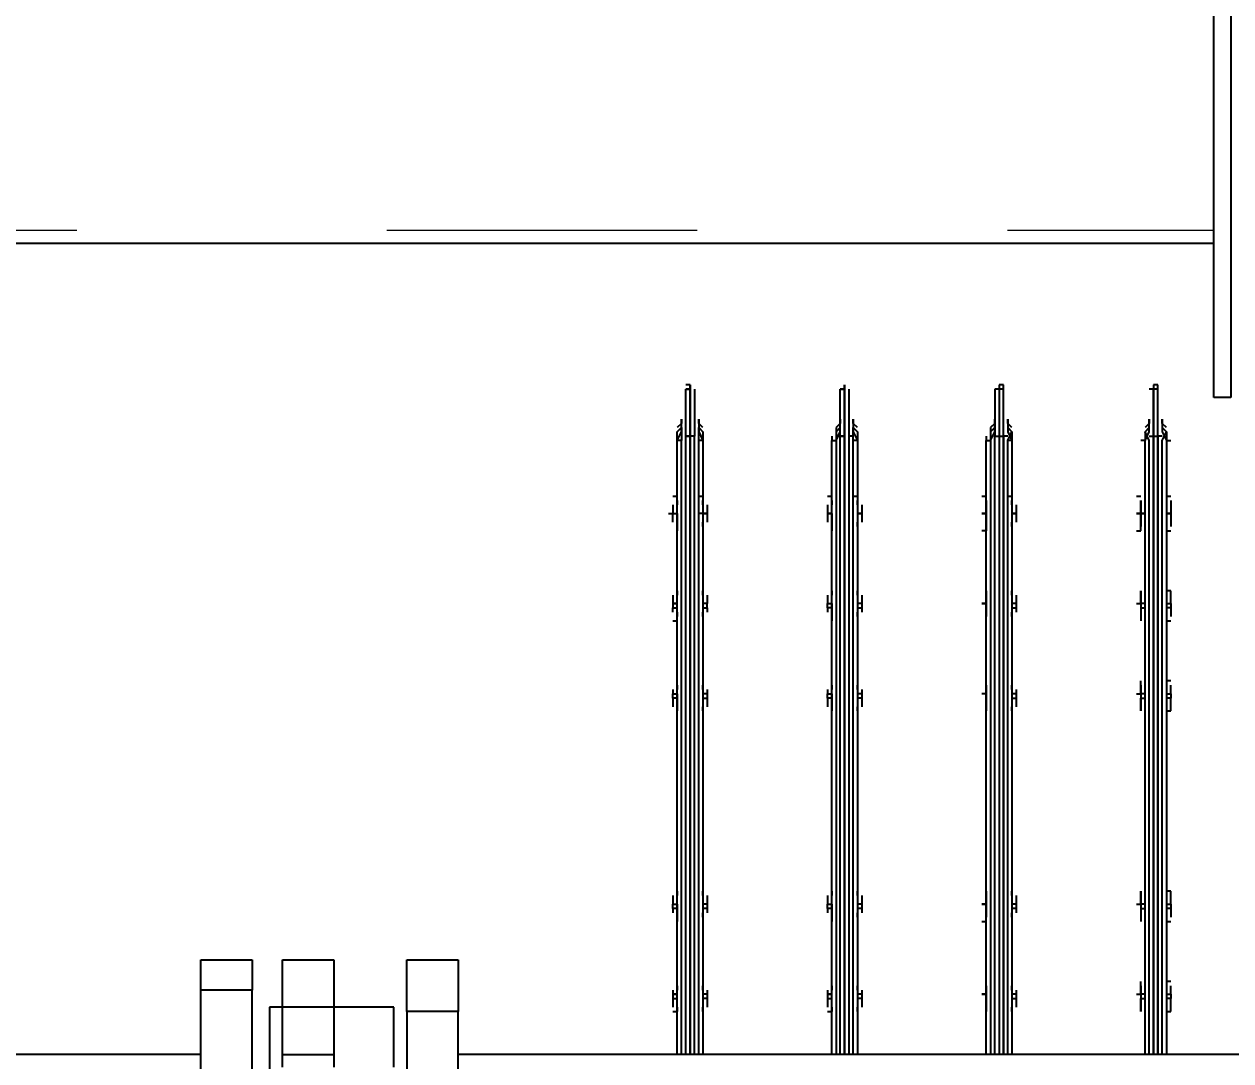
# Model space of a CAD drawing. Header units: metres. Extents: x 529751 to 530172, y 2673807 to 2674119.
# Drawn here: x 529985.0742 to 529985.4631, y 2673954.1451 to 2673954.4792 of the extents above; entities that cross this region are included whole.
import ezdxf

# ---------------------------------------------------------------- set-up
doc = ezdxf.new("R2010")
doc.units = ezdxf.units.M
doc.linetypes.add('PDF_IMPORT', pattern=[1, 0.8, -0.2])
doc.layers.add('IDT', color=7, linetype='Continuous')
doc.layers.add('MMS Block Numbering', color=7, linetype='Continuous')
doc.styles.add('Adani Regular', font='Adani Regular.ttf')

# ---------------------------------------------------------------- blocks, each defined once
blk = doc.blocks.new('IDT')
at = {"layer": 'IDT', "color": 0, "lineweight": 25}
for p, q in [((15.08755, 10.12502), (15.08755, 9.99501)), ((15.10415, 10.12502), (15.10415, 9.99501)), ((15.02116, 10.11949), (15.02116, 10.00192)), ((15.03775, 10.00192), (15.03775, 10.11949)), ((15.08202, 10.00054), (15.08202, 10.12087)), ((15.0419, 10.0199), (15.0419, 10.00054)), ((15.06127, 10.01575), (15.06127, 10.0199)), ((15.07787, 10.0199), (15.07787, 10.01575)), ((14.44023, 10.01575), (15.02116, 10.01575)), ((14.79294, 9.81796), (14.79294, 10.01575)), ((14.79432, 10.01575), (14.79432, 9.81796)), ((14.7957, 9.81658), (14.7957, 10.01575)), ((14.7957, 10.01575), (14.7957, 9.81658)), ((14.79709, 9.81658), (14.79709, 10.01575)), ((14.79709, 10.01575), (14.79709, 9.81658)), ((14.79847, 10.01575), (14.79847, 9.81796)), ((14.79985, 10.01575), (14.79985, 9.81796)), ((14.84273, 9.81796), (14.84273, 10.01575)), ((14.84411, 10.01575), (14.84411, 9.81796)), ((14.8455, 9.81658), (14.8455, 10.01575)), ((14.8455, 10.01575), (14.8455, 9.81658)), ((14.84688, 9.81658), (14.84688, 10.01575)), ((14.84826, 10.01575), (14.84826, 9.81658)), ((14.84965, 9.81796), (14.84965, 10.01575)), ((14.85103, 10.01575), (14.85103, 9.81796)), ((14.89252, 9.81796), (14.89252, 10.01575)), ((14.89391, 10.01575), (14.89391, 9.81796)), ((14.89529, 9.81658), (14.89529, 10.01575)), ((14.89667, 10.01575), (14.89667, 9.81658)), ((14.89667, 9.81658), (14.89667, 10.01575)), ((14.89806, 10.01575), (14.89806, 9.81658)), ((14.89944, 9.81796), (14.89944, 10.01575)), ((14.90082, 10.01575), (14.90082, 9.81796)), ((14.94232, 9.81796), (14.94232, 10.01575)), ((14.9437, 10.01575), (14.9437, 9.81796)), ((14.94508, 10.01575), (14.94508, 9.81658)), ((14.94647, 9.81658), (14.94647, 10.01575)), ((14.94647, 10.01575), (14.94647, 9.81658)), ((14.94785, 10.01575), (14.94785, 9.81658)), ((14.94923, 10.01575), (14.94923, 9.81796)), ((14.95062, 10.01575), (14.95062, 9.81796)), ((15.06127, 10.00054), (15.06127, 10.01575)), ((15.07787, 10.01575), (15.06127, 10.01575)), ((15.07787, 10.01575), (15.07787, 10.00054)), ((15.10415, 10.01575), (15.21341, 10.01575)), ((14.79294, 10.00192), (14.79155, 10.00192)), ((14.79155, 10.00192), (14.79155, 10.00054)), ((14.79155, 10.00054), (14.79155, 9.99777)), ((14.79294, 9.99777), (14.79294, 10.00192)), ((14.80124, 9.99777), (14.80124, 10.00192)), ((14.80124, 10.00192), (14.80124, 10.00054)), ((14.80124, 10.00054), (14.80124, 9.99777)), ((14.84135, 9.99777), (14.84135, 10.00054)), ((14.84273, 9.99639), (14.84273, 10.00192)), ((14.84273, 10.00192), (14.84273, 10.00054)), ((14.85103, 9.99639), (14.85103, 10.00192)), ((14.85103, 10.00192), (14.85103, 10.00054)), ((14.85103, 10.00054), (14.85103, 9.99777)), ((14.89114, 9.99777), (14.89114, 10.00054)), ((14.89252, 9.99777), (14.89252, 10.00192)), ((14.89252, 10.00192), (14.89252, 10.00054)), ((14.90221, 10.00192), (14.90082, 10.00192)), ((14.90082, 10.00192), (14.90082, 9.99777)), ((14.90082, 10.00054), (14.90082, 10.00192)), ((14.90221, 9.99777), (14.90221, 10.00054)), ((14.94093, 9.99777), (14.94093, 10.00054)), ((14.94232, 9.99777), (14.94232, 10.00192)), ((14.94232, 10.00192), (14.94232, 10.00054)), ((14.952, 10.00192), (14.95062, 10.00192)), ((14.95062, 10.00192), (14.95062, 9.99777)), ((14.95062, 10.00054), (14.95062, 10.00192)), ((14.952, 9.99777), (14.952, 10.00054)), ((15.02116, 9.98533), (15.02116, 10.00192)), ((15.02116, 10.00192), (15.03775, 10.00192)), ((15.03775, 10.00192), (15.03775, 9.98533)), ((15.0419, 10.00054), (15.06127, 10.00054)), ((15.06127, 9.98533), (15.06127, 10.00054)), ((15.06127, 10.00054), (15.07787, 10.00054)), ((15.07787, 10.00054), (15.07787, 9.98533)), ((15.07787, 10.00054), (15.08202, 10.00054)), ((14.79155, 9.99639), (14.79155, 9.99777)), ((14.79155, 9.99777), (14.79294, 9.99777)), ((14.79294, 9.99639), (14.79155, 9.99639)), ((14.79155, 9.99639), (14.79155, 9.99501)), ((14.79155, 9.99501), (14.79155, 9.99362)), ((14.79294, 9.99639), (14.79294, 9.99777)), ((14.79294, 9.99224), (14.79294, 9.99639)), ((14.80124, 9.99777), (14.79985, 9.99777)), ((14.79985, 9.99639), (14.80124, 9.99639)), ((14.80124, 9.99639), (14.80124, 9.99777)), ((14.80124, 9.99639), (14.80124, 9.99777)), ((14.80124, 9.99639), (14.80124, 9.99224)), ((14.80124, 9.99501), (14.80124, 9.99639)), ((14.80262, 9.99639), (14.80124, 9.99639)), ((14.80124, 9.99362), (14.80124, 9.99501)), ((14.84273, 9.99777), (14.84135, 9.99777)), ((14.84135, 9.99639), (14.84135, 9.99777)), ((14.84135, 9.99501), (14.84135, 9.99639)), ((14.84135, 9.99639), (14.84273, 9.99639)), ((14.84273, 9.99224), (14.84273, 9.99639)), ((14.84273, 9.99501), (14.84273, 9.99362)), ((14.85103, 9.99777), (14.85103, 9.99639)), ((14.85103, 9.99501), (14.85103, 9.99639)), ((14.85103, 9.99639), (14.85241, 9.99639)), ((14.85241, 9.99639), (14.85103, 9.99639)), ((14.85103, 9.99639), (14.85103, 9.99224)), ((14.85103, 9.99362), (14.85103, 9.99501)), ((14.89114, 9.99639), (14.89114, 9.99777)), ((14.89114, 9.99777), (14.89252, 9.99777)), ((14.89114, 9.99501), (14.89114, 9.99639)), ((14.89114, 9.99639), (14.89252, 9.99639)), ((14.89252, 9.99639), (14.89252, 9.99777)), ((14.89252, 9.99224), (14.89252, 9.99639)), ((14.89252, 9.99501), (14.89252, 9.99362)), ((14.90082, 9.99777), (14.90082, 9.99639)), ((14.90221, 9.99777), (14.90082, 9.99777)), ((14.90221, 9.99639), (14.90082, 9.99639)), ((14.90082, 9.99639), (14.90082, 9.99224)), ((14.90082, 9.99639), (14.90221, 9.99639)), ((14.90082, 9.99362), (14.90082, 9.99501)), ((14.90221, 9.99639), (14.90221, 9.99777)), ((14.90221, 9.99501), (14.90221, 9.99639)), ((14.94093, 9.99639), (14.94093, 9.99777)), ((14.94093, 9.99777), (14.94232, 9.99777)), ((14.94093, 9.99501), (14.94093, 9.99639)), ((14.94093, 9.99639), (14.94232, 9.99639)), ((14.94232, 9.99639), (14.94232, 9.99777)), ((14.94232, 9.99224), (14.94232, 9.99639)), ((14.94232, 9.99501), (14.94232, 9.99362)), ((14.95062, 9.99777), (14.95062, 9.99639)), ((14.952, 9.99777), (14.95062, 9.99777)), ((14.952, 9.99639), (14.95062, 9.99639)), ((14.95062, 9.99639), (14.95062, 9.99224)), ((14.95062, 9.99639), (14.952, 9.99639)), ((14.95062, 9.99362), (14.95062, 9.99501)), ((14.952, 9.99639), (14.952, 9.99777)), ((14.952, 9.99501), (14.952, 9.99639)), ((15.08755, 9.98533), (15.08755, 9.99501)), ((15.08755, 9.99501), (15.10415, 9.99501)), ((15.10415, 9.99501), (15.10415, 9.98533)), ((14.79155, 9.99224), (14.79294, 9.99224)), ((15.03775, 9.98533), (15.02116, 9.98533)), ((15.07787, 9.98533), (15.06127, 9.98533)), ((15.10415, 9.98533), (15.08755, 9.98533)), ((14.79294, 9.97288), (14.79155, 9.97288)), ((14.79294, 9.96873), (14.79294, 9.97288)), ((14.80124, 9.96873), (14.80124, 9.97288)), ((14.84273, 9.96873), (14.84273, 9.97288)), ((14.85241, 9.97288), (14.85103, 9.97288)), ((14.85103, 9.97288), (14.85103, 9.96873)), ((14.89252, 9.96873), (14.89252, 9.97288)), ((14.90082, 9.96873), (14.90082, 9.97288)), ((14.94232, 9.96873), (14.94232, 9.97288)), ((14.95062, 9.96873), (14.95062, 9.97288)), ((14.79155, 9.97011), (14.79155, 9.97149)), ((14.79155, 9.96873), (14.79155, 9.97011)), ((14.79155, 9.96734), (14.79155, 9.96873)), ((14.79155, 9.96873), (14.79294, 9.96873)), ((14.79294, 9.96734), (14.79294, 9.96873)), ((14.80124, 9.96873), (14.79985, 9.96873)), ((14.80124, 9.97011), (14.80124, 9.97149)), ((14.80124, 9.96873), (14.80124, 9.97011)), ((14.80124, 9.96734), (14.80124, 9.96873)), ((14.80124, 9.96734), (14.80124, 9.96873)), ((14.84135, 9.96873), (14.84135, 9.97011)), ((14.84135, 9.96734), (14.84135, 9.96873)), ((14.84135, 9.96873), (14.84273, 9.96873)), ((14.84273, 9.97149), (14.84273, 9.97011)), ((14.84273, 9.96734), (14.84273, 9.96873)), ((14.85103, 9.97011), (14.85103, 9.97149)), ((14.85103, 9.96873), (14.85103, 9.97011)), ((14.85103, 9.96873), (14.85103, 9.96734)), ((14.85103, 9.96734), (14.85103, 9.96873)), ((14.89114, 9.96873), (14.89114, 9.97011)), ((14.89114, 9.96734), (14.89114, 9.96873)), ((14.89114, 9.96873), (14.89252, 9.96873)), ((14.89252, 9.97149), (14.89252, 9.97011)), ((14.89252, 9.96319), (14.89252, 9.96873)), ((14.90082, 9.97011), (14.90082, 9.97149)), ((14.90082, 9.96873), (14.90221, 9.96873)), ((14.90082, 9.96734), (14.90082, 9.96873)), ((14.90221, 9.96873), (14.90221, 9.97011)), ((14.90221, 9.96873), (14.90221, 9.96734)), ((14.94093, 9.96873), (14.94093, 9.97011)), ((14.94093, 9.96734), (14.94093, 9.96873)), ((14.94093, 9.96873), (14.94232, 9.96873)), ((14.94232, 9.97149), (14.94232, 9.97011)), ((14.94232, 9.96734), (14.94232, 9.96873)), ((14.95062, 9.97011), (14.95062, 9.97149)), ((14.95062, 9.96873), (14.952, 9.96873)), ((14.95062, 9.96734), (14.95062, 9.96873)), ((14.952, 9.96873), (14.952, 9.97011)), ((14.952, 9.96873), (14.952, 9.96734)), ((14.79294, 9.96734), (14.79155, 9.96734)), ((14.79155, 9.96734), (14.79155, 9.96458)), ((14.79155, 9.96458), (14.79155, 9.96319)), ((14.79294, 9.96319), (14.79294, 9.96734)), ((14.79985, 9.96734), (14.80124, 9.96734)), ((14.80124, 9.96734), (14.80124, 9.96319)), ((14.80124, 9.96458), (14.80124, 9.96734)), ((14.80262, 9.96734), (14.80124, 9.96734)), ((14.80124, 9.96319), (14.80124, 9.96458)), ((14.84135, 9.96458), (14.84135, 9.96734)), ((14.84135, 9.96734), (14.84273, 9.96734)), ((14.84273, 9.96319), (14.84273, 9.96734)), ((14.84273, 9.96458), (14.84273, 9.96319)), ((14.85103, 9.96458), (14.85103, 9.96734)), ((14.85103, 9.96734), (14.85241, 9.96734)), ((14.85241, 9.96734), (14.85103, 9.96734)), ((14.85103, 9.96734), (14.85103, 9.96319)), ((14.85103, 9.96319), (14.85103, 9.96458)), ((14.89114, 9.96458), (14.89114, 9.96734)), ((14.89114, 9.96734), (14.89252, 9.96734)), ((14.89252, 9.96458), (14.89252, 9.96319)), ((14.90221, 9.96734), (14.90082, 9.96734)), ((14.90082, 9.96734), (14.90082, 9.96319)), ((14.90221, 9.96734), (14.90082, 9.96734)), ((14.90082, 9.96319), (14.90082, 9.96458)), ((14.90221, 9.96458), (14.90221, 9.96734)), ((14.94093, 9.96458), (14.94093, 9.96734)), ((14.94093, 9.96734), (14.94232, 9.96734)), ((14.94232, 9.96319), (14.94232, 9.96734)), ((14.94232, 9.96458), (14.94232, 9.96319)), ((14.952, 9.96734), (14.95062, 9.96734)), ((14.95062, 9.96734), (14.95062, 9.96319)), ((14.952, 9.96734), (14.95062, 9.96734)), ((14.95062, 9.96319), (14.95062, 9.96458)), ((14.952, 9.96458), (14.952, 9.96734)), ((14.79155, 9.96319), (14.79294, 9.96319)), ((14.79294, 9.9051), (14.79155, 9.9051)), ((14.79155, 9.9051), (14.79155, 9.90372)), ((14.79155, 9.90372), (14.79155, 9.90095)), ((14.79294, 9.90095), (14.79294, 9.9051)), ((14.80124, 9.90095), (14.80124, 9.9051)), ((14.80124, 9.9051), (14.80124, 9.90372)), ((14.80124, 9.90372), (14.80124, 9.90095)), ((14.84135, 9.90095), (14.84135, 9.90372)), ((14.84273, 9.90095), (14.84273, 9.9051)), ((14.84273, 9.9051), (14.84273, 9.90372)), ((14.85103, 9.90372), (14.85103, 9.9051)), ((14.85103, 9.9051), (14.85103, 9.90095)), ((14.85103, 9.90095), (14.85103, 9.90372)), ((14.89114, 9.90095), (14.89114, 9.90372)), ((14.89252, 9.90095), (14.89252, 9.9051)), ((14.89252, 9.9051), (14.89252, 9.90372)), ((14.90082, 9.90095), (14.90082, 9.9051)), ((14.90082, 9.9051), (14.90082, 9.90372)), ((14.90221, 9.90095), (14.90221, 9.90372)), ((14.94093, 9.90095), (14.94093, 9.90372)), ((14.94232, 9.90095), (14.94232, 9.9051)), ((14.94232, 9.9051), (14.94232, 9.90372)), ((14.95062, 9.90095), (14.95062, 9.9051)), ((14.95062, 9.9051), (14.95062, 9.90372)), ((14.952, 9.90095), (14.952, 9.90372)), ((14.79155, 9.89957), (14.79155, 9.90095)), ((14.79155, 9.90095), (14.79294, 9.90095)), ((14.79294, 9.89957), (14.79155, 9.89957)), ((14.79155, 9.89957), (14.79155, 9.89819)), ((14.79155, 9.89819), (14.79155, 9.8968)), ((14.79294, 9.89542), (14.79294, 9.90095)), ((14.80124, 9.90095), (14.79985, 9.90095)), ((14.79985, 9.89957), (14.80124, 9.89957)), ((14.80124, 9.89957), (14.80124, 9.90095)), ((14.80124, 9.89957), (14.80124, 9.90095)), ((14.80124, 9.89957), (14.80124, 9.89542)), ((14.80124, 9.89819), (14.80124, 9.89957)), ((14.80262, 9.89957), (14.80124, 9.89957)), ((14.80124, 9.8968), (14.80124, 9.89819)), ((14.84273, 9.90095), (14.84135, 9.90095)), ((14.84135, 9.89957), (14.84135, 9.90095)), ((14.84135, 9.89819), (14.84135, 9.89957)), ((14.84135, 9.89957), (14.84273, 9.89957)), ((14.84273, 9.89957), (14.84273, 9.90095)), ((14.84273, 9.89542), (14.84273, 9.89957)), ((14.84273, 9.89819), (14.84273, 9.8968)), ((14.85103, 9.89957), (14.85103, 9.90095)), ((14.85103, 9.90095), (14.85103, 9.89957)), ((14.85103, 9.89957), (14.85103, 9.89542)), ((14.85103, 9.89819), (14.85103, 9.89957)), ((14.85103, 9.89957), (14.85241, 9.89957)), ((14.85103, 9.8968), (14.85103, 9.89819)), ((14.89114, 9.89957), (14.89114, 9.90095)), ((14.89114, 9.90095), (14.89252, 9.90095)), ((14.89114, 9.89819), (14.89114, 9.89957)), ((14.89114, 9.89957), (14.89252, 9.89957)), ((14.89252, 9.89542), (14.89252, 9.90095)), ((14.89252, 9.89819), (14.89252, 9.8968)), ((14.90082, 9.90095), (14.90221, 9.90095)), ((14.90082, 9.89957), (14.90082, 9.90095)), ((14.90221, 9.89957), (14.90082, 9.89957)), ((14.90082, 9.89957), (14.90082, 9.89542)), ((14.90221, 9.89957), (14.90082, 9.89957)), ((14.90082, 9.8968), (14.90082, 9.89819)), ((14.90221, 9.90095), (14.90221, 9.89957)), ((14.90221, 9.89819), (14.90221, 9.89957)), ((14.94232, 9.90095), (14.94093, 9.90095)), ((14.94093, 9.89957), (14.94093, 9.90095)), ((14.94093, 9.89819), (14.94093, 9.89957)), ((14.94093, 9.89957), (14.94232, 9.89957)), ((14.94232, 9.89542), (14.94232, 9.90095)), ((14.94232, 9.89819), (14.94232, 9.8968)), ((14.95062, 9.90095), (14.952, 9.90095)), ((14.95062, 9.89957), (14.95062, 9.90095)), ((14.952, 9.89957), (14.95062, 9.89957)), ((14.95062, 9.89957), (14.95062, 9.89542)), ((14.952, 9.89957), (14.95062, 9.89957)), ((14.95062, 9.8968), (14.95062, 9.89819)), ((14.952, 9.90095), (14.952, 9.89957)), ((14.952, 9.89819), (14.952, 9.89957)), ((14.79155, 9.89542), (14.79294, 9.89542)), ((14.79294, 9.87606), (14.79155, 9.87606)), ((14.79155, 9.87329), (14.79155, 9.87467)), ((14.79294, 9.87191), (14.79294, 9.87606)), ((14.80124, 9.87191), (14.80124, 9.87606)), ((14.80124, 9.87329), (14.80124, 9.87467)), ((14.84273, 9.87052), (14.84273, 9.87606)), ((14.84273, 9.87467), (14.84273, 9.87329)), ((14.85103, 9.87606), (14.85103, 9.87052)), ((14.85103, 9.87329), (14.85103, 9.87467)), ((14.89252, 9.87191), (14.89252, 9.87606)), ((14.89252, 9.87467), (14.89252, 9.87329)), ((14.90082, 9.87191), (14.90082, 9.87606)), ((14.90082, 9.87329), (14.90082, 9.87467)), ((14.94232, 9.87191), (14.94232, 9.87606)), ((14.94232, 9.87467), (14.94232, 9.87329)), ((14.952, 9.87606), (14.95062, 9.87606)), ((14.95062, 9.87606), (14.95062, 9.87191)), ((14.95062, 9.87329), (14.95062, 9.87467)), ((14.79155, 9.87191), (14.79155, 9.87329)), ((14.79155, 9.87052), (14.79155, 9.87191)), ((14.79155, 9.87191), (14.79294, 9.87191)), ((14.79294, 9.87052), (14.79155, 9.87052)), ((14.79155, 9.87052), (14.79155, 9.86776)), ((14.79294, 9.87052), (14.79294, 9.87191)), ((14.79294, 9.86637), (14.79294, 9.87052)), ((14.80124, 9.87191), (14.79985, 9.87191)), ((14.79985, 9.87052), (14.80124, 9.87052)), ((14.80124, 9.87191), (14.80124, 9.87329)), ((14.80124, 9.87052), (14.80124, 9.87191)), ((14.80124, 9.87052), (14.80124, 9.87191)), ((14.80124, 9.87052), (14.80124, 9.86637)), ((14.80124, 9.86776), (14.80124, 9.87052)), ((14.80262, 9.87052), (14.80124, 9.87052)), ((14.84135, 9.87191), (14.84135, 9.87329)), ((14.84273, 9.87191), (14.84135, 9.87191)), ((14.84135, 9.87052), (14.84135, 9.87191)), ((14.84135, 9.86776), (14.84135, 9.87052)), ((14.84135, 9.87052), (14.84273, 9.87052)), ((14.84273, 9.86637), (14.84273, 9.87052)), ((14.85103, 9.87052), (14.85103, 9.87329)), ((14.85103, 9.87052), (14.85241, 9.87052)), ((14.85241, 9.87052), (14.85103, 9.87052)), ((14.85103, 9.87052), (14.85103, 9.86776)), ((14.85103, 9.86637), (14.85103, 9.87052)), ((14.89114, 9.87191), (14.89114, 9.87329)), ((14.89252, 9.87191), (14.89114, 9.87191)), ((14.89114, 9.87052), (14.89114, 9.87191)), ((14.89114, 9.86776), (14.89114, 9.87052)), ((14.89114, 9.87052), (14.89252, 9.87052)), ((14.89252, 9.86637), (14.89252, 9.87191)), ((14.90082, 9.87191), (14.90221, 9.87191)), ((14.90082, 9.87052), (14.90082, 9.87191)), ((14.90221, 9.87052), (14.90082, 9.87052)), ((14.90082, 9.87052), (14.90082, 9.86637)), ((14.90221, 9.87052), (14.90082, 9.87052)), ((14.90221, 9.87191), (14.90221, 9.87329)), ((14.90221, 9.87191), (14.90221, 9.87052)), ((14.90221, 9.86776), (14.90221, 9.87052)), ((14.94093, 9.87191), (14.94093, 9.87329)), ((14.94232, 9.87191), (14.94093, 9.87191)), ((14.94093, 9.87191), (14.94093, 9.87052)), ((14.94093, 9.86776), (14.94093, 9.87052)), ((14.94093, 9.87052), (14.94232, 9.87052)), ((14.94232, 9.86637), (14.94232, 9.87191)), ((14.95062, 9.87191), (14.95062, 9.87052)), ((14.952, 9.87191), (14.95062, 9.87191)), ((14.952, 9.87052), (14.95062, 9.87052)), ((14.95062, 9.87052), (14.95062, 9.86637)), ((14.95062, 9.87052), (14.952, 9.87052)), ((14.952, 9.87329), (14.952, 9.87191)), ((14.952, 9.87052), (14.952, 9.87191)), ((14.952, 9.86776), (14.952, 9.87052)), ((14.79155, 9.86776), (14.79155, 9.86637)), ((14.80124, 9.86637), (14.80124, 9.86776)), ((14.84273, 9.86776), (14.84273, 9.86637)), ((14.85103, 9.86776), (14.85103, 9.86637)), ((14.89252, 9.86776), (14.89252, 9.86637)), ((14.90082, 9.86637), (14.90082, 9.86776)), ((14.94232, 9.86776), (14.94232, 9.86637)), ((14.95062, 9.86637), (14.95062, 9.86776)), ((14.79155, 9.86637), (14.79294, 9.86637)), ((14.79294, 9.84701), (14.79155, 9.84701)), ((14.79155, 9.84424), (14.79155, 9.84563)), ((14.79155, 9.84148), (14.79155, 9.84424)), ((14.79294, 9.84148), (14.79294, 9.84701)), ((14.80262, 9.84701), (14.80124, 9.84701)), ((14.80124, 9.84701), (14.80124, 9.84148)), ((14.80124, 9.84424), (14.80124, 9.84563)), ((14.80124, 9.84148), (14.80124, 9.84424)), ((14.84135, 9.84148), (14.84135, 9.84424)), ((14.84273, 9.83733), (14.84273, 9.84701)), ((14.84273, 9.84563), (14.84273, 9.84424)), ((14.85103, 9.84148), (14.85103, 9.84701)), ((14.85103, 9.84701), (14.85241, 9.84701)), ((14.85103, 9.84424), (14.85103, 9.84563)), ((14.85103, 9.84148), (14.85103, 9.84424)), ((14.89114, 9.84148), (14.89114, 9.84424)), ((14.89252, 9.84148), (14.89252, 9.84701)), ((14.89252, 9.84563), (14.89252, 9.84424)), ((14.90082, 9.84148), (14.90082, 9.84701)), ((14.90082, 9.84424), (14.90082, 9.84563)), ((14.90221, 9.84148), (14.90221, 9.84424)), ((14.94093, 9.84148), (14.94093, 9.84424)), ((14.94232, 9.84148), (14.94232, 9.84701)), ((14.94232, 9.84563), (14.94232, 9.84424)), ((14.95062, 9.84148), (14.95062, 9.84701)), ((14.95062, 9.84424), (14.95062, 9.84563)), ((14.952, 9.84424), (14.952, 9.84148)), ((14.79155, 9.83871), (14.79155, 9.84148)), ((14.79155, 9.84148), (14.79294, 9.84148)), ((14.79294, 9.84148), (14.79155, 9.84148)), ((14.79155, 9.84148), (14.79294, 9.84148)), ((14.79294, 9.83733), (14.79294, 9.84148)), ((14.80124, 9.84148), (14.79985, 9.84148)), ((14.79985, 9.84148), (14.80124, 9.84148)), ((14.80124, 9.84148), (14.80262, 9.84148)), ((14.80262, 9.84148), (14.80124, 9.84148)), ((14.80124, 9.84148), (14.80124, 9.83871)), ((14.80124, 9.83733), (14.80124, 9.84148)), ((14.84135, 9.83871), (14.84135, 9.84148)), ((14.84135, 9.84148), (14.84273, 9.84148)), ((14.84273, 9.84148), (14.84135, 9.84148)), ((14.85241, 9.84148), (14.85103, 9.84148)), ((14.85103, 9.84148), (14.85241, 9.84148)), ((14.85241, 9.84148), (14.85103, 9.84148)), ((14.85103, 9.84148), (14.85103, 9.83733)), ((14.85103, 9.83871), (14.85103, 9.84148)), ((14.89114, 9.83871), (14.89114, 9.84148)), ((14.89114, 9.84148), (14.89252, 9.84148)), ((14.89252, 9.84148), (14.89114, 9.84148)), ((14.89252, 9.83733), (14.89252, 9.84148)), ((14.90082, 9.84148), (14.90221, 9.84148)), ((14.90221, 9.84148), (14.90082, 9.84148)), ((14.90082, 9.84148), (14.90082, 9.83733)), ((14.90221, 9.84148), (14.90082, 9.84148)), ((14.90221, 9.83871), (14.90221, 9.84148)), ((14.94093, 9.83871), (14.94093, 9.84148)), ((14.94093, 9.84148), (14.94232, 9.84148)), ((14.94093, 9.84148), (14.94232, 9.84148)), ((14.94232, 9.84148), (14.94093, 9.84148)), ((14.94232, 9.83733), (14.94232, 9.84148)), ((14.94232, 9.84148), (14.9437, 9.84148)), ((14.952, 9.84148), (14.95062, 9.84148)), ((14.95062, 9.84148), (14.95062, 9.83733)), ((14.952, 9.84148), (14.95062, 9.84148)), ((14.952, 9.84148), (14.95062, 9.84148)), ((14.95338, 9.84148), (14.952, 9.84148)), ((14.952, 9.83871), (14.952, 9.84148)), ((14.79155, 9.83733), (14.79155, 9.83871)), ((14.79155, 9.83594), (14.79294, 9.83594)), ((14.80124, 9.83871), (14.80124, 9.83733)), ((14.80124, 9.83594), (14.80262, 9.83594)), ((14.84273, 9.83871), (14.84273, 9.83733)), ((14.84273, 9.83594), (14.84411, 9.83594)), ((14.85103, 9.83733), (14.85103, 9.83871)), ((14.85103, 9.83594), (14.85241, 9.83594)), ((14.89252, 9.83871), (14.89252, 9.83733)), ((14.89252, 9.83594), (14.89391, 9.83594)), ((14.90082, 9.83733), (14.90082, 9.83871)), ((14.90082, 9.83594), (14.90221, 9.83594)), ((14.94232, 9.83871), (14.94232, 9.83733)), ((14.94232, 9.83594), (14.9437, 9.83594)), ((14.95062, 9.83733), (14.95062, 9.83871)), ((14.95062, 9.83594), (14.952, 9.83594)), ((14.79294, 9.81796), (14.79155, 9.81796)), ((14.79432, 9.8152), (14.79294, 9.81796)), ((14.79432, 9.81796), (14.79294, 9.8152)), ((14.79294, 9.81658), (14.79294, 9.81796)), ((14.79294, 9.8152), (14.79294, 9.81658)), ((14.79432, 9.81658), (14.7957, 9.81658)), ((14.7957, 9.81658), (14.7957, 9.80137)), ((14.79709, 9.81658), (14.7957, 9.81658)), ((14.7957, 9.81658), (14.7957, 9.79998)), ((14.79847, 9.81658), (14.79709, 9.81658)), ((14.79709, 9.79998), (14.79709, 9.81658)), ((14.79709, 9.81658), (14.79709, 9.80137)), ((14.79985, 9.81796), (14.79847, 9.8152)), ((14.79847, 9.81796), (14.79985, 9.8152)), ((14.79985, 9.81658), (14.79985, 9.81796)), ((14.79985, 9.81796), (14.80124, 9.81796)), ((14.79985, 9.8152), (14.79985, 9.81658)), ((14.84411, 9.8152), (14.84273, 9.81796)), ((14.84273, 9.81796), (14.84411, 9.81796)), ((14.84411, 9.81796), (14.84273, 9.8152)), ((14.84273, 9.81658), (14.84273, 9.81796)), ((14.84273, 9.8152), (14.84273, 9.81658)), ((14.84411, 9.81658), (14.8455, 9.81658)), ((14.8455, 9.81658), (14.8455, 9.79998)), ((14.84688, 9.81658), (14.8455, 9.81658)), ((14.8455, 9.81658), (14.8455, 9.80137)), ((14.84688, 9.79998), (14.84688, 9.81658)), ((14.84826, 9.81658), (14.84688, 9.81658)), ((14.84965, 9.81796), (14.84826, 9.8152)), ((14.84826, 9.80137), (14.84826, 9.81658)), ((14.85103, 9.81796), (14.84965, 9.81796)), ((14.84965, 9.81381), (14.84965, 9.81796)), ((14.84965, 9.8152), (14.84965, 9.81658)), ((14.85103, 9.81658), (14.85103, 9.81796)), ((14.89391, 9.8152), (14.89252, 9.81796)), ((14.89252, 9.81796), (14.89391, 9.81796)), ((14.89252, 9.81658), (14.89252, 9.81796)), ((14.89252, 9.8152), (14.89252, 9.81658)), ((14.89391, 9.81796), (14.89391, 9.81381)), ((14.89391, 9.81658), (14.89529, 9.81658)), ((14.89529, 9.80137), (14.89529, 9.81658)), ((14.89806, 9.81658), (14.89667, 9.81658)), ((14.89667, 9.81658), (14.89806, 9.81658)), ((14.89667, 9.79998), (14.89667, 9.81658)), ((14.89667, 9.81658), (14.89667, 9.79998)), ((14.89944, 9.81796), (14.89806, 9.8152)), ((14.89806, 9.81658), (14.89806, 9.80137)), ((14.90082, 9.81796), (14.89944, 9.81796)), ((14.89944, 9.81381), (14.89944, 9.81796)), ((14.89944, 9.8152), (14.89944, 9.81658)), ((14.90082, 9.81658), (14.90082, 9.81796)), ((14.9437, 9.8152), (14.94232, 9.81796)), ((14.94232, 9.81796), (14.9437, 9.81796)), ((14.94232, 9.81658), (14.94232, 9.81796)), ((14.94232, 9.8152), (14.94232, 9.81658)), ((14.9437, 9.81796), (14.9437, 9.81381)), ((14.94508, 9.81658), (14.94647, 9.81658)), ((14.94508, 9.80137), (14.94508, 9.81658)), ((14.94647, 9.81658), (14.94785, 9.81658)), ((14.94785, 9.81658), (14.94647, 9.81658)), ((14.94647, 9.81658), (14.94647, 9.79998)), ((14.94647, 9.79998), (14.94647, 9.81658)), ((14.94785, 9.81658), (14.94785, 9.80137)), ((14.95062, 9.81796), (14.94923, 9.8152)), ((14.94923, 9.81381), (14.94923, 9.81796)), ((14.94923, 9.81796), (14.95062, 9.81796)), ((14.95062, 9.81796), (14.95062, 9.81658)), ((14.95062, 9.81658), (14.95062, 9.8152)), ((14.79294, 9.8152), (14.79432, 9.81381)), ((14.79432, 9.81381), (14.79294, 9.8152)), ((14.79294, 9.81381), (14.79432, 9.81243)), ((14.79432, 9.81105), (14.79432, 9.8152)), ((14.79432, 9.81243), (14.79432, 9.81105)), ((14.79847, 9.8152), (14.79847, 9.81105)), ((14.79985, 9.8152), (14.79847, 9.81381)), ((14.79847, 9.81381), (14.79985, 9.8152)), ((14.79847, 9.81243), (14.79985, 9.81381)), ((14.79847, 9.81105), (14.79847, 9.81243)), ((14.84273, 9.8152), (14.84411, 9.81381)), ((14.84411, 9.81381), (14.84273, 9.8152)), ((14.84273, 9.81381), (14.84411, 9.81243)), ((14.84411, 9.81105), (14.84411, 9.8152)), ((14.84411, 9.81243), (14.84411, 9.81105)), ((14.84826, 9.8152), (14.84826, 9.81105)), ((14.84826, 9.81381), (14.84965, 9.8152)), ((14.84826, 9.81243), (14.84965, 9.81381)), ((14.84826, 9.81105), (14.84826, 9.81243)), ((14.89391, 9.81381), (14.89252, 9.8152)), ((14.89252, 9.81381), (14.89391, 9.81243)), ((14.89391, 9.81105), (14.89391, 9.8152)), ((14.89391, 9.81243), (14.89391, 9.81105)), ((14.89806, 9.8152), (14.89806, 9.81105)), ((14.89806, 9.81381), (14.89944, 9.8152)), ((14.89806, 9.81243), (14.89944, 9.81381)), ((14.89806, 9.81105), (14.89806, 9.81243)), ((14.9437, 9.81381), (14.94232, 9.8152)), ((14.94232, 9.81381), (14.9437, 9.81243)), ((14.9437, 9.81105), (14.9437, 9.8152)), ((14.9437, 9.81243), (14.9437, 9.81105)), ((14.94923, 9.8152), (14.94923, 9.81105)), ((14.95062, 9.8152), (14.94923, 9.81381)), ((14.94923, 9.81243), (14.95062, 9.81381)), ((14.94923, 9.81105), (14.94923, 9.81243)), ((14.77219, 8.9452), (14.77219, 9.80413)), ((14.77219, 9.80413), (14.77772, 9.80413)), ((14.77772, 9.80413), (14.77772, 8.9452)), ((14.7957, 9.80137), (14.79709, 9.80137)), ((14.79709, 9.80137), (14.79847, 9.80137)), ((14.8455, 9.80137), (14.84688, 9.80137)), ((14.84688, 9.80137), (14.84826, 9.80137)), ((14.89806, 9.80137), (14.89667, 9.80137)), ((14.89667, 9.80137), (14.89806, 9.80137)), ((14.94785, 9.80137), (14.94647, 9.80137)), ((14.94647, 9.80137), (14.94785, 9.80137)), ((14.7957, 9.79998), (14.79709, 9.79998)), ((14.8455, 9.79998), (14.84688, 9.79998)), ((14.94647, 9.79998), (14.94785, 9.79998)), ((16.87873, 9.75434), (14.77772, 9.75434)), ((14.77772, 9.75434), (14.77772, 8.99637))]:
    blk.add_line(p, q, dxfattribs=at)
at = {"layer": 'IDT', "color": 0, "linetype": 'PDF_IMPORT', "lineweight": 13, "ltscale": 0.014167}
for p, q in [((16.84415, 9.75019), (14.77772, 9.75019)), ((14.77772, 9.75019), (14.77772, 9.00052))]:
    blk.add_line(p, q, dxfattribs=at)

msp = doc.modelspace()

# ---------------------------------------------------------------- block references
at = {"layer": 'IDT', "color": 8, "rotation": 180}
msp.add_blockref('IDT', (530000.23528, 2673964.16297), dxfattribs=at)

# ---------------------------------------------------------------- texts
at = {"layer": 'MMS Block Numbering', "insert": (529995.86477, 2673962.77627), "char_height": 7.5, "attachment_point": 5, "style": 'Adani Regular'}
msp.add_mtext_dynamic_manual_height_columns('A16d-\\PBL-22', width=41.5353798, gutter_width=1, heights=[0], dxfattribs=at)

doc.saveas('drawing.dxf')
